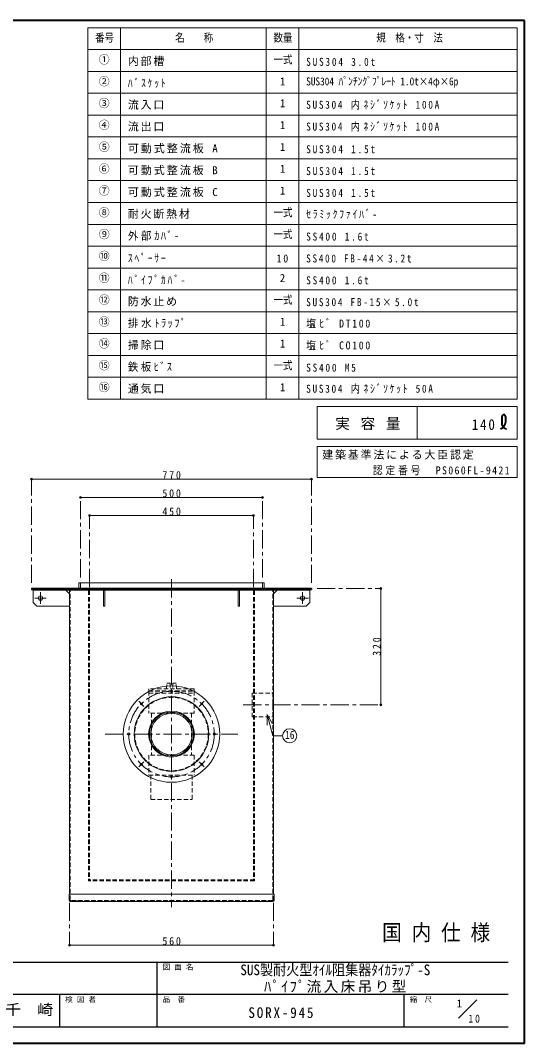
# Model space of a CAD drawing. Units: millimetres at full size, sheet at 1:10. Extents: x -2114 to 1936, y -1399 to 1411.
# Drawn here: x 551 to 1936, y -1399 to 1411 of the extents above; entities that cross this region are included whole.
import ezdxf
from ezdxf.enums import TextEntityAlignment as Align

# ---------------------------------------------------------------- set-up
doc = ezdxf.new("R2010")
doc.units = ezdxf.units.MM
doc.header["$LTSCALE"] = 10
doc.header["$PDMODE"] = 32
doc.header["$PDSIZE"] = 5
doc.linetypes.add('CHAIN1', pattern=[8, 5, -1, 1, -1])
doc.linetypes.add('DASHED1', pattern=[1.8, 1.2, -0.6])
doc.layers.add('0-0_ﾚｲﾔ1', color=4, linetype='Continuous', lineweight=9)
doc.styles.add('ＭＳ ゴシック', font='')
doc.styles.get('ＭＳ ゴシック').set_extended_font_data('MS Gothic')

msp = doc.modelspace()

# ---------------------------------------------------------------- linework, layer by layer
at = {"layer": '0-0_ﾚｲﾔ1', "color": 1, "lineweight": 40}
for p, q in [((1936.08, 1411.36), (-2113.92, 1411.36)), ((1936.08, -1398.64), (1936.08, 1411.36)), ((1936.08, -1398.64), (-2113.92, -1398.64))]:
    msp.add_line(p, q, dxfattribs=at)
at = {"layer": '0-0_ﾚｲﾔ1', "color": 3, "lineweight": 18}
for p, q in [((1916.08, 1391.36), (736.08, 1391.36)), ((826.08, 371.36), (826.08, 1391.36)), ((1226.08, 371.36), (1226.08, 1391.36)), ((1316.08, 371.36), (1316.08, 1391.36)), ((1916.08, 371.36), (1916.08, 1391.36)), ((1916.08, 1331.36), (736.08, 1331.36)), ((1916.08, 1271.36), (736.08, 1271.36)), ((1916.08, 1211.36), (736.08, 1211.36)), ((1916.08, 1151.36), (736.08, 1151.36)), ((1916.08, 1091.36), (736.08, 1091.36)), ((1916.08, 1031.36), (736.08, 1031.36)), ((1916.08, 971.36), (736.08, 971.36)), ((1916.08, 911.36), (736.08, 911.36)), ((1916.08, 851.36), (736.08, 851.36)), ((1916.08, 791.36), (736.08, 791.36)), ((1916.08, 731.36), (736.08, 731.36)), ((1916.08, 671.36), (736.08, 671.36)), ((1916.08, 611.36), (736.08, 611.36)), ((1916.08, 551.36), (736.08, 551.36)), ((1916.08, 491.36), (736.08, 491.36)), ((1916.08, 431.36), (736.08, 431.36)), ((1366.08, 351.36), (1916.08, 351.36)), ((1366.08, 261.36), (1366.08, 351.36)), ((1641.08, 351.36), (1641.08, 261.36)), ((1916.08, 261.36), (1916.08, 351.36)), ((1366.08, 261.36), (1916.08, 261.36)), ((1366.08, 241.36), (1916.08, 241.36)), ((1366.08, 155.65), (1366.08, 241.36)), ((1916.08, 155.65), (1916.08, 241.36)), ((1366.08, 155.65), (1916.08, 155.65))]:
    msp.add_line(p, q, dxfattribs=at)
at = {"layer": '0-0_ﾚｲﾔ1'}
for p, q in [((581.08, 151.36), (1351.08, 151.36)), ((716.08, 101.36), (1216.08, 101.36)), ((1191.08, 51.36), (741.08, 51.36)), ((586.08, -153.24), (586.08, -187.24)), ((676.08, -153.24), (686.08, -163.24)), ((1246.08, -163.24), (1256.08, -153.24)), ((1346.08, -153.24), (1346.08, -187.24)), ((1541.08, -148.64), (1541.08, -468.64)), ((586.08, -187.24), (596.08, -197.24)), ((596.08, -197.24), (686.08, -197.24)), ((686.08, -1128.64), (1246.08, -1128.64))]:
    msp.add_line(p, q, dxfattribs=at)
at = {"layer": '0-0_ﾚｲﾔ1', "linetype": 'CHAIN1'}
for p, q in [((581.08, -133.64), (581.08, 151.36)), ((1351.08, -133.64), (1351.08, 151.36)), ((716.08, -118.64), (716.08, 101.36)), ((1216.08, -118.64), (1216.08, 101.36)), ((741.08, -145.14), (741.08, 51.36)), ((1191.08, -145.14), (1191.08, 51.36)), ((966.08, -123.64), (966.08, -1023.64)), ((606.08, -191.24), (606.08, -159.24)), ((1326.08, -191.24), (1326.08, -159.24)), ((1366.08, -148.64), (1541.08, -148.64)), ((622.08, -175.24), (590.08, -175.24)), ((1342.08, -175.24), (1310.08, -175.24)), ((875.92, -458.48), (890.06, -472.62)), ((1042.09, -472.62), (1056.23, -458.48)), ((1163.08, -468.64), (1541.08, -468.64)), ((783.58, -548.64), (1148.58, -548.64)), ((875.92, -638.79), (890.06, -624.65)), ((1042.09, -624.65), (1056.23, -638.79)), ((686.08, -1012.04), (686.08, -1128.64)), ((1246.08, -1012.04), (1246.08, -1128.64))]:
    msp.add_line(p, q, dxfattribs=at)
at = {"layer": '0-0_ﾚｲﾔ1', "color": 7, "lineweight": 18}
for p, q in [((711.08, -133.64), (711.08, -148.64)), ((1221.08, -133.64), (711.08, -133.64)), ((1221.08, -133.64), (1221.08, -148.64)), ((586.08, -151.64), (586.08, -153.24)), ((586.08, -153.24), (1346.08, -153.24)), ((686.08, -154.84), (686.08, -988.64)), ((779.48, -153.24), (779.48, -197.24)), ((782.68, -153.24), (782.68, -197.24)), ((1149.48, -153.24), (1149.48, -197.24)), ((1152.68, -153.24), (1152.68, -197.24)), ((1246.08, -154.84), (1246.08, -988.64)), ((1346.08, -151.64), (1346.08, -153.24)), ((779.48, -197.24), (782.68, -197.24)), ((1152.68, -197.24), (1149.48, -197.24)), ((1228.7, -494.54), (1243.7, -520.52)), ((1228.7, -494.54), (1244.46, -553.36)), ((1228.7, -494.54), (1228.7, -524.54)), ((1244.46, -553.36), (1271.4, -553.36)), ((1247.68, -988.64), (684.48, -988.64)), ((684.48, -1005.44), (684.48, -988.64)), ((687.68, -1008.64), (1244.48, -1008.64)), ((1247.68, -1005.44), (1247.68, -988.64)), ((1754.86, -1329.14), (1805.36, -1278.64))]:
    msp.add_line(p, q, dxfattribs=at)
at = {"layer": '0-0_ﾚｲﾔ1', "linetype": 'DASHED1'}
for p, q in [((716.08, -133.64), (716.08, -148.64)), ((1216.08, -133.64), (1216.08, -148.64)), ((687.68, -1003.84), (687.68, -154.84)), ((738.08, -154.64), (738.08, -951.64)), ((741.08, -154.64), (741.08, -948.64)), ((1191.08, -154.64), (1191.08, -948.64)), ((1194.08, -154.64), (1194.08, -951.64)), ((1244.48, -1003.84), (1244.48, -154.84)), ((1188.08, -436.14), (1188.08, -501.14)), ((1188.08, -436.14), (1244.08, -436.14)), ((1244.08, -436.14), (1244.08, -501.14)), ((1188.08, -501.14), (1244.08, -501.14)), ((1194.08, -948.64), (738.08, -948.64)), ((1194.08, -951.64), (738.08, -951.64)), ((686.08, -1005.44), (686.08, -988.64)), ((1244.48, -1007.04), (687.68, -1007.04)), ((1242.88, -1005.44), (689.28, -1005.44)), ((706.08, -1005.44), (706.08, -1007.04)), ((1226.08, -1005.44), (1226.08, -1007.04)), ((1246.08, -1005.44), (1246.08, -988.64))]:
    msp.add_line(p, q, dxfattribs=at)
at = {"layer": '0-0_ﾚｲﾔ1', "color": 5, "lineweight": 25}
msp.add_line((1351.08, -148.64), (1351.08, -151.64), dxfattribs=at)
at = {"layer": '0-0_ﾚｲﾔ1', "color": 7, "linetype": 'DASHED1', "lineweight": 18}
for p, q in [((952.58, -424.64), (953.08, -408.64)), ((962.08, -408.64), (953.08, -408.64)), ((962.08, -408.64), (962.58, -424.64)), ((970.08, -408.64), (969.58, -424.64)), ((970.08, -408.64), (979.08, -408.64)), ((979.58, -424.64), (979.08, -408.64)), ((903.58, -424.64), (903.58, -430.14)), ((1028.58, -424.64), (903.58, -424.64)), ((903.58, -430.14), (1028.58, -430.14)), ((903.58, -431.14), (903.58, -491.14)), ((903.58, -436.14), (1028.58, -436.14)), ((1028.58, -430.14), (1028.58, -424.64)), ((911.08, -491.14), (911.08, -606.14)), ((1021.08, -491.14), (1021.08, -606.14)), ((903.58, -606.14), (903.58, -661.14)), ((1028.58, -606.14), (903.58, -606.14)), ((1028.58, -606.14), (1028.58, -661.14)), ((903.58, -661.14), (1028.58, -661.14)), ((909.58, -661.14), (909.58, -728.64)), ((1022.58, -661.14), (1022.58, -728.64)), ((909.58, -728.64), (1022.58, -728.64))]:
    msp.add_line(p, q, dxfattribs=at)
at = {"layer": '0-0_ﾚｲﾔ1', "color": 6, "lineweight": 25}
for p, q in [((-2068.92, -1175.06), (1891.08, -1175.06)), ((926.79, -1353.64), (926.79, -1175.06)), ((1891.08, -1264.35), (-144.64, -1264.35)), ((658.94, -1353.64), (658.94, -1264.35)), ((1605.36, -1353.64), (1605.36, -1264.35)), ((1891.08, -1353.64), (-2068.92, -1353.64))]:
    msp.add_line(p, q, dxfattribs=at)
at = {"layer": '0-0_ﾚｲﾔ1', "color": 3, "lineweight": 18}
msp.add_lwpolyline([(1916.08, 371.36), (736.08, 371.36), (736.08, 1391.36)], dxfattribs=at)
at = {"layer": '0-0_ﾚｲﾔ1', "color": 1, "lineweight": 40}
for points in [[(1869.81, 290.02), (1870.62, 290.31), (1872.01, 290.82), (1873.37, 291.37), (1874.68, 291.97), (1875.92, 292.66), (1877.07, 293.45), (1877.69, 293.96), (1878.21, 294.45), (1879.04, 295.37), (1879.79, 296.38), (1880.47, 297.45), (1881.1, 298.57), (1881.68, 299.73), (1881.99, 300.41), (1882.31, 301.11), (1882.81, 302.33), (1883.28, 303.55), (1883.69, 304.77), (1884.06, 306), (1884.36, 307.22), (1884.5, 307.93), (1884.64, 308.73), (1884.81, 310.11), (1884.91, 311.5), (1884.95, 312.93), (1884.94, 314.41), (1884.9, 315.95), (1884.86, 316.89), (1884.79, 318.17), (1884.61, 320.43), (1884.26, 322.64), (1883.69, 324.66), (1882.79, 326.34), (1881.51, 327.56), (1880.56, 327.99), (1880.21, 328.09), (1879.57, 328.19), (1878.9, 328.21), (1878.23, 328.16)], [(1878.23, 328.16), (1877.57, 328.02), (1876.95, 327.8), (1876.62, 327.63), (1876.13, 327.31), (1875.4, 326.59), (1874.83, 325.71), (1874.4, 324.72), (1874.07, 323.65), (1873.85, 322.54), (1873.75, 321.9), (1873.66, 321.05), (1873.59, 319.62), (1873.59, 318.22), (1873.64, 316.84), (1873.7, 315.48), (1873.75, 314.11), (1873.75, 313.3), (1873.73, 312.09), (1873.62, 309.98), (1873.49, 307.84), (1873.42, 305.72), (1873.5, 303.62), (1873.8, 301.57), (1874.11, 300.41), (1874.3, 299.85), (1874.69, 298.91), (1875.16, 298), (1875.69, 297.12), (1876.29, 296.28), (1876.94, 295.48), (1877.34, 295.04), (1877.64, 294.72), (1878.18, 294.2), (1878.74, 293.71), (1879.33, 293.25), (1879.93, 292.81), (1880.55, 292.4), (1880.92, 292.17), (1881.4, 291.89)], [(1881.4, 291.89), (1882.25, 291.44), (1883.11, 291.01), (1883.99, 290.62), (1884.88, 290.24), (1885.77, 289.87), (1886.29, 289.66)]]:
    msp.add_lwpolyline(points, dxfattribs=at)
at = {"layer": '0-0_ﾚｲﾔ1', "color": 5, "lineweight": 25}
msp.add_lwpolyline([(1351.08, -148.64), (581.08, -148.64), (581.08, -151.64), (1351.08, -151.64)], dxfattribs=at)
at = {"layer": '0-0_ﾚｲﾔ1'}
msp.add_lwpolyline([(1346.08, -187.24), (1336.08, -197.24), (1246.08, -197.24)], dxfattribs=at)
at = {"layer": '0-0_ﾚｲﾔ1', "color": 7, "linetype": 'DASHED1', "lineweight": 18}
msp.add_lwpolyline([(903.58, -431.14), (1028.58, -431.14), (1028.58, -491.14), (903.58, -491.14)], dxfattribs=at)
at = {"layer": '0-0_ﾚｲﾔ1'}
for centre, radius in [((606.08, -175.24), 6), ((1326.08, -175.24), 6), ((966.08, -548.64), 60.5), ((966.08, -548.64), 57)]:
    msp.add_circle(centre, radius, dxfattribs=at)
at = {"layer": '0-0_ﾚｲﾔ1', "color": 7, "lineweight": 18}
for centre, radius in [((966.08, -548.64), 132.5), ((966.08, -548.64), 102.5), ((966.08, -431.14), 3), ((882.99, -465.55), 3), ((1049.16, -465.55), 3), ((966.08, -548.64), 63), ((1290.9, -553.36), 19.5), ((848.58, -548.64), 3), ((1083.58, -548.64), 3), ((882.99, -631.72), 3), ((1049.16, -631.72), 3), ((966.08, -666.14), 3)]:
    msp.add_circle(centre, radius, dxfattribs=at)
at = {"layer": '0-0_ﾚｲﾔ1', "linetype": 'CHAIN1'}
msp.add_circle((966.08, -548.64), 117.5, dxfattribs=at)
at = {"layer": '0-0_ﾚｲﾔ1', "linetype": 'DASHED1'}
msp.add_circle((966.08, -548.64), 100.9, dxfattribs=at)
for centre, radius, start, end in [((684.48, -154.84), 3.2, 0, 90), ((735.08, -154.64), 6, 0, 90), ((735.08, -154.64), 3, 0, 90), ((1197.08, -154.64), 6, 90, 180), ((1197.08, -154.64), 3, 90, 180), ((1247.68, -154.84), 3.2, 90, 180), ((689.28, -1003.84), 3.2, 180, 270), ((687.68, -1005.44), 1.6, 180, 270), ((689.28, -1003.84), 1.6, 180, 270), ((1242.88, -1003.84), 1.6, 270, 0), ((1242.88, -1003.84), 3.2, 270, 0), ((1244.48, -1005.44), 1.6, 270, 0)]:
    msp.add_arc(centre, radius, start, end, dxfattribs=at)
at = {"layer": '0-0_ﾚｲﾔ1', "color": 7, "lineweight": 18}
for centre, radius, start, end in [((684.48, -154.84), 1.6, 0, 90), ((1247.68, -154.84), 1.6, 90, 180), ((687.68, -1005.44), 3.2, 180, 270), ((1244.48, -1005.44), 3.2, 270, 0)]:
    msp.add_arc(centre, radius, start, end, dxfattribs=at)
at = {"layer": '0-0_ﾚｲﾔ1'}
for p in [(581.08, 151.36), (1351.08, 151.36), (716.08, 101.36), (1216.08, 101.36), (741.08, 51.36), (1191.08, 51.36), (1541.08, -148.64), (1541.08, -468.64), (686.08, -1128.64), (1246.08, -1128.64)]:
    msp.add_point(p, dxfattribs=at)

# ---------------------------------------------------------------- texts
at = {"layer": '0-0_ﾚｲﾔ1', "color": 7, "style": 'ＭＳ ゴシック'}
for s, height, width, p in [('番号', 21.99, 0.85, (756.08, 1346.36)), ('名\u3000\u3000称', 21.99, 0.85, (976.08, 1346.36)), ('数量', 21.99, 0.85, (1246.08, 1346.36)), ('規\u3000格・寸\u3000法', 21.99, 0.85, (1528.58, 1346.36)), ('一式', 21.99, 0.85, (1246.08, 1286.36)), ('SUS304 ﾊﾟﾝﾁﾝｸﾞﾌﾟﾚｰﾄ 1.0t×4φ×6p', 21.99, 0.85, (1336.08, 1226.36)), ('一式', 21.99, 0.85, (1246.08, 866.36)), ('一式', 21.99, 0.85, (1246.08, 806.36)), ('一式', 21.99, 0.85, (1246.08, 626.36)), ('一式', 21.99, 0.85, (1246.08, 446.36)), ('16', 21.99, 0.85, (1278.4, -568.36)), ('国 内 仕 様', 43.99, 0.9, (1544.73, -1128.75)), ('SUS製耐火型ｵｲﾙ阻集器ﾀｲｶﾗｯﾌﾟ-S', 29.33, 0.9, (1155.19, -1219.71)), ('千\u3000崎', 29.33, 1.1, (508.94, -1328.99))]:
    msp.add_text(s, height=height, dxfattribs=dict(at, width=width)).set_placement(p, align=Align.BOTTOM_LEFT)
for s, height, p in [('①', 21.99, (766.08, 1286.36)), ('②', 21.99, (766.08, 1226.36)), ('1', 21.99, (1263.58, 1226.36)), ('③', 21.99, (766.08, 1166.36)), ('1', 21.99, (1263.58, 1166.36)), ('④', 21.99, (766.08, 1106.36)), ('1', 21.99, (1263.58, 1106.36)), ('⑤', 21.99, (766.08, 1046.36)), ('1', 21.99, (1263.58, 1046.36)), ('⑥', 21.99, (766.08, 986.36)), ('1', 21.99, (1263.58, 986.36)), ('⑦', 21.99, (766.08, 926.36)), ('1', 21.99, (1263.58, 926.36)), ('⑧', 21.99, (766.08, 866.36)), ('⑨', 21.99, (766.08, 806.36)), ('⑩', 21.99, (766.08, 746.36)), ('⑪', 21.99, (766.08, 686.36)), ('2', 21.99, (1263.58, 686.36)), ('⑫', 21.99, (766.08, 626.36)), ('⑬', 21.99, (766.08, 566.36)), ('1', 21.99, (1263.58, 566.36)), ('⑭', 21.99, (766.08, 506.36)), ('1', 21.99, (1263.58, 506.36)), ('⑮', 21.99, (766.08, 446.36)), ('⑯', 21.99, (766.08, 386.36)), ('1', 21.99, (1263.58, 386.36)), ('図 面 名', 14.66, (941.79, -1200.06)), ('検 図 者', 14.66, (673.94, -1289.35)), ('品\u3000番', 14.66, (941.79, -1289.35)), ('縮\u3000尺', 14.66, (1620.36, -1289.35)), ('1', 21.99, (1749.78, -1306.16))]:
    msp.add_text(s, height=height, dxfattribs=at).set_placement(p, align=Align.BOTTOM_LEFT)
at = {"layer": '0-0_ﾚｲﾔ1', "color": 7, "attachment_point": 7, "style": 'ＭＳ ゴシック'}
for s, insert, char_height in [('\\T1.17;内部槽', (846.08, 1286.36), 21.99), ('\\T1.39;\\W0.85;SUS304\\~3.0t', (1336.08, 1286.36), 21.99), ('\\T1.39;\\W0.85;ﾊﾞｽｹｯﾄ', (846.08, 1226.36), 21.99), ('\\T1.17;流入口', (846.08, 1166.36), 21.99), ('\\T1.37;\\W0.85;SUS304\\~内ﾈｼﾞｿｹｯﾄ\\~100A', (1336.08, 1166.36), 21.99), ('\\T1.17;流出口', (846.08, 1106.36), 21.99), ('\\T1.37;\\W0.85;SUS304\\~内ﾈｼﾞｿｹｯﾄ\\~100A', (1336.08, 1106.36), 21.99), ('\\T1.19;可動式整流板\\~A', (846.08, 1046.36), 21.99), ('\\T1.39;\\W0.85;SUS304\\~1.5t', (1336.08, 1046.36), 21.99), ('\\T1.19;可動式整流板\\~B', (846.08, 986.36), 21.99), ('\\T1.39;\\W0.85;SUS304\\~1.5t', (1336.08, 986.36), 21.99), ('\\T1.19;可動式整流板\\~C', (846.08, 926.36), 21.99), ('\\T1.39;\\W0.85;SUS304\\~1.5t', (1336.08, 926.36), 21.99), ('\\T1.17;耐火断熱材', (846.08, 866.36), 21.99), ('\\T1.39;\\W0.85;ｾﾗﾐｯｸﾌｧｲﾊﾞ-', (1336.08, 866.36), 21.99), ('\\T1.27;\\W0.95;外部ｶﾊﾞ-', (846.08, 806.36), 21.99), ('\\T1.39;\\W0.85;SS400\\~1.6t', (1336.08, 806.36), 21.99), ('\\T1.39;\\W0.85;ｽﾍﾟｰｻｰ', (846.08, 746.36), 21.99), ('\\T1.36;\\W0.9;10', (1254.83, 746.36), 21.99), ('\\T1.36;\\W0.85;SS400\\~FB-44×3.2t', (1336.08, 746.36), 21.99), ('\\T1.39;\\W0.85;ﾊﾟｲﾌﾟｶﾊﾞ-', (846.08, 686.36), 21.99), ('\\T1.39;\\W0.85;SS400\\~1.6t', (1336.08, 686.36), 21.99), ('\\T1.17;防水止め', (846.08, 626.36), 21.99), ('\\T1.37;\\W0.85;SUS304\\~FB-15×5.0t', (1336.08, 626.36), 21.99), ('\\T1.28;\\W0.95;排水ﾄﾗｯﾌﾟ', (846.08, 566.36), 21.99), ('\\T1.34;\\W0.9;塩ﾋﾞ\\~DT100', (1336.08, 566.36), 21.99), ('\\T1.17;掃除口', (846.08, 506.36), 21.99), ('\\T1.34;\\W0.9;塩ﾋﾞ\\~CO100', (1336.08, 506.36), 21.99), ('\\T1.25;\\W0.95;鉄板ﾋﾞｽ', (846.08, 446.36), 21.99), ('\\T1.39;\\W0.85;SS400\\~M5', (1336.08, 446.36), 21.99), ('\\T1.17;通気口', (846.08, 386.36), 21.99), ('\\T1.37;\\W0.85;SUS304\\~内ﾈｼﾞｿｹｯﾄ\\~50A', (1336.08, 386.36), 21.99), ('\\T1.16;実\\~容\\~量', (1416.08, 286.36), 29.33), ('\\T1.27;\\W0.9;140', (1791.08, 286.36), 29.33), ('\\T1.17;建築基準法による大臣認定', (1380.36, 204.94), 21.99), ('\\T1.38;\\W0.9;770', (941.08, 151.36), 21.99), ('\\T1.28;\\W0.9;認定番号\u3000PS060FL-9421', (1519.29, 162.08), 21.99), ('\\T1.38;\\W0.9;500', (941.08, 101.36), 21.99), ('\\T1.38;\\W0.9;450', (941.08, 51.36), 21.99), ('\\T1.38;\\W0.9;560', (941.08, -1128.64), 21.99), ('\\T1.17;ﾊﾟｲﾌﾟ流入床吊り型', (1220.19, -1259.71), 29.33), ('\\T1.28;\\W0.9;SORX-945', (1177.33, -1328.99), 29.33), ('\\T1.36;\\W0.9;10', (1781.75, -1341.54), 21.99)]:
    msp.add_mtext(s, dxfattribs=dict(at, insert=insert, char_height=char_height))
at = {"layer": '0-0_ﾚｲﾔ1', "color": 7, "insert": (1541.08, -333.64), "char_height": 21.99, "attachment_point": 7, "rotation": 90, "style": 'ＭＳ ゴシック'}
msp.add_mtext('\\T1.38;\\W0.9;320', dxfattribs=at)

doc.saveas('drawing.dxf')
